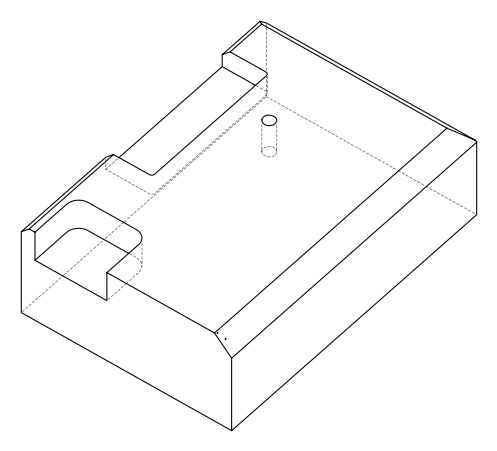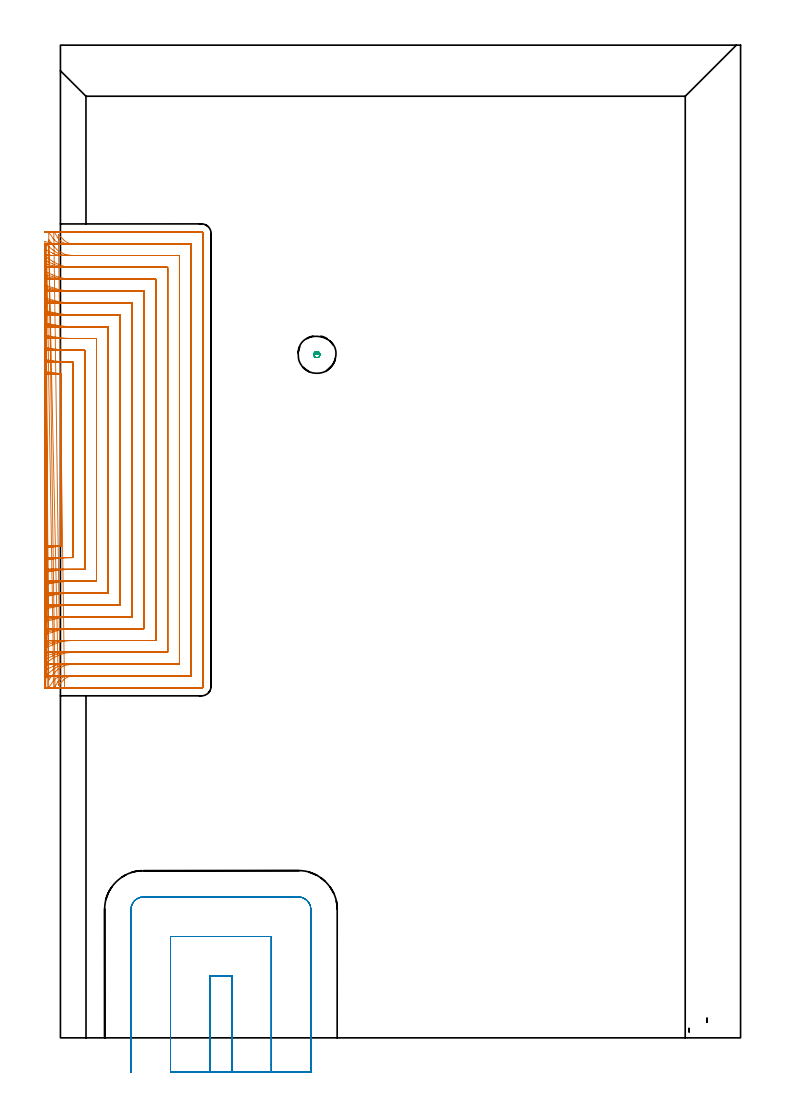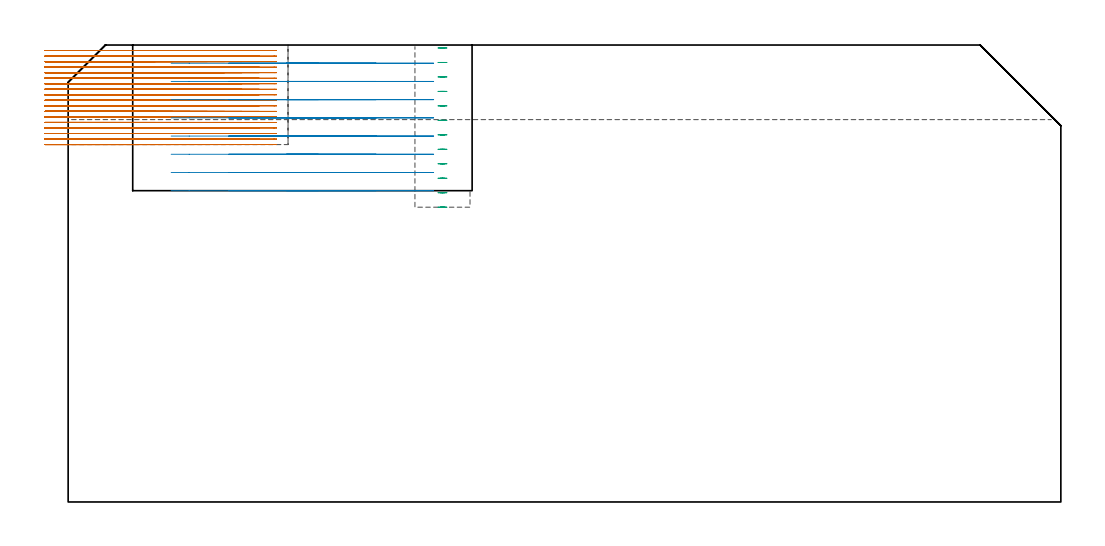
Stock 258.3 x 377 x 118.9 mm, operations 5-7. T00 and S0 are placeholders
(PLAN: 7 operations, 3 tool changes, 245.8 min)
(1 AREA_MILL | FG_CHAMFER_SURFACE | UGT0205_001 | 4.36 min | 6476 mm3)
(2 AREA_MILL_1 | FG_CHAMFER_SURFACE_1 | UGT0205_001 | 23.85 min | 82971 mm3)
(3 AREA_MILL_2 | FG_CHAMFER_SURFACE_2 | UGT0205_001 | 1.92 min | 3278 mm3)
(4 AREA_MILL_3 | FG_CHAMFER_SURFACE_3 | UGT0205_001 | 14.08 min | 45364 mm3)
(5 MILL_SLOT | SLOT_PARTIAL_RECTANGULAR | NXT0201_008 | Follow Part, ap 1.5, ae 75% | 191.58 min | 264836 mm3)
(6 MILL_SLOT_1 | SLOT_PARTIAL_RECTANGULAR_1 | UGT0201_094 | Follow Part, ap 5, ae 75% | 9.49 min | 209038 mm3)
(7 MILL_BLIND_HOLE_FROM_SOLID_MATERIAL | STEP1POCKET | NXT0201_011 | Spiral | 0.53 min | 6777 mm3)
(TOOL UGT0205_001 | Chamfer Mill 20 x 3 x 45 deg. | D20 FL50 Z2)
(TOOL NXT0201_008 | ENDMILL 6mm [2P460-0600-NA 1630] | D6 FL26 Z6)
(TOOL UGT0201_094 | End mill 20 mm | D20 FL38 Z4)
(TOOL NXT0201_011 | ENDMILL 12mm [2P460-1200-NA 1630] | D12 FL38 Z6)
(OP 5 MILL_SLOT)
G17 G21 G94 G90
T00 M6
G54
G17 G0 G90 X-5.971 Y185.95 S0 M3
G43 Z128.9 H1
Z117.461
G94 G1 X-3. Y186.369 F250.
G2 X0.2 Y186.725 R54. F500.
G1 Y252.275
G2 X-3. Y252.63 R54.
G1 X-5.971 Y253.05 F250.
X-5.965 Y181.363
X-3. Y181.821
G2 X4.7 Y182.4 R49.5 F500.
G1 Y256.6
G2 X-3. Y257.179 R49.5
G1 X-5.965 Y257.636 F250.
X-5.957 Y176.758
X-3. Y177.262
G2 X4.552 Y177.9 R45. F500.
G1 X9.2
Y261.1
X4.55
G2 X-3. Y261.738 R45.
G1 X-5.957 Y262.241 F250.
X-5.947 Y172.13
X-3. Y172.69
G2 X4.552 Y173.4 R40.5 F500.
G1 X13.7
Y265.6
X4.55
G2 X-3. Y266.31 R40.5
G1 X-5.947 Y266.869 F250.
X-5.933 Y167.47
X-3. Y168.099
G2 X4.552 Y168.9 R36. F500.
G1 X18.2
Y270.1
X4.55
G2 X-3. Y270.901 R36.
G1 X-5.933 Y271.53 F250.
X-5.912 Y162.762
X-3. Y163.481
G2 X4.552 Y164.4 R31.5 F500.
G1 X22.7
Y274.6
X4.55
G2 X-3. Y275.518 R31.5
G1 X-5.913 Y276.237 F250.
X-5.88 Y157.983
X-3. Y158.822
G2 X4.552 Y159.9 R27. F500.
G1 X27.2
Y279.1
X4.55
G2 X-3. Y280.177 R27.
G1 X-5.88 Y281.016 F250.
X-5.826 Y153.088
X-3. Y154.095
G2 X4.552 Y155.4 R22.5 F500.
G1 X31.7
Y283.6
X4.55
G2 X-3. Y284.904 R22.5
G1 X-5.826 Y285.911 F250.
X-5.723 Y147.98
X-3. Y149.239
G2 X4.552 Y150.9 R18. F500.
G1 X36.2
Y288.1
X4.55
G2 X-3. Y289.76 R18.
G1 X-5.723 Y291.018 F250.
X-5.487 Y142.411
X-3. Y144.09
G2 X4.552 Y146.4 R13.5 F500.
G1 X40.7
Y292.6
X4.55
G2 X-3. Y294.908 R13.5
G1 X-5.487 Y296.586 F250.
X-4.475 Y135.816
X-2.697 Y138.233
G2 X4.552 Y141.9 R9. F500.
G1 X45.2
Y297.1
X4.55
G2 X-2.696 Y300.762 R9.
G1 X-4.476 Y303.177 F250.
X-0.768 Y133.87 F500.
X1.317 Y136.027 F250.
G2 X4.552 Y137.4 R4.5 F500.
G1 X49.7
Y301.6
X4.55
G2 X1.315 Y302.971 R4.5
G1 X-0.771 Y305.127 F250.
X1.552 Y132.9 F500.
X4.552 F250.
X53.6 F500.
G3 X54.2 Y133.5 R0.6
G1 Y305.5
G3 X53.6 Y306.1 R0.6
G1 X4.55
X1.55 F250.
G0 Z128.9
X-5.982 Y186.251
Z116.022
G1 X-3. Y186.578
G2 X0.2 Y186.833 R54. F500.
G1 Y252.167
G2 X-3. Y252.421 R54.
G1 X-5.982 Y252.748 F250.
X-5.979 Y181.692
X-3. Y182.048
G2 X2.889 Y182.4 R49.5 F500.
G1 X4.7
Y256.6
X2.883
G2 X-3. Y256.951 R49.5
G1 X-5.979 Y257.307 F250.
X-5.974 Y177.12
X-3. Y177.513
G2 X2.889 Y177.9 R45. F500.
G1 X9.2
Y261.1
X2.883
G2 X-3. Y261.486 R45.
G1 X-5.974 Y261.878 F250.
X-5.968 Y172.533
X-3. Y172.97
G2 X2.889 Y173.4 R40.5 F500.
G1 X13.7
Y265.6
X2.883
G2 X-3. Y266.029 R40.5
G1 X-5.968 Y266.465 F250.
X-5.96 Y167.924
X-3. Y168.415
G2 X2.889 Y168.9 R36. F500.
G1 X18.2
Y270.1
X2.883
G2 X-3. Y270.584 R36.
G1 X-5.96 Y271.074 F250.
X-5.947 Y163.284
X-3. Y163.845
G2 X2.889 Y164.4 R31.5 F500.
G1 X22.7
Y274.6
X2.883
G2 X-3. Y275.154 R31.5
G1 X-5.947 Y275.714 F250.
X-5.928 Y158.596
X-3. Y159.25
G2 X2.889 Y159.9 R27. F500.
G1 X27.2
Y279.1
X2.883
G2 X-3. Y279.749 R27.
G1 X-5.928 Y280.402 F250.
X-5.895 Y153.831
X-3. Y154.616
G2 X2.889 Y155.4 R22.5 F500.
G1 X31.7
Y283.6
X2.883
G2 X-3. Y284.383 R22.5
G1 X-5.896 Y285.167 F250.
X-5.835 Y148.928
X-3. Y149.909
G2 X2.889 Y150.9 R18. F500.
G1 X36.2
Y288.1
X2.883
G2 X-3. Y289.088 R18.
G1 X-5.835 Y290.069 F250.
X-5.7 Y143.739
X-3. Y145.048
G2 X2.889 Y146.4 R13.5 F500.
G1 X40.7
Y292.6
X2.883
G2 X-3. Y293.949 R13.5
G1 X-5.7 Y295.256 F250.
X-5.269 Y137.743
X-3. Y139.706
G2 X2.889 Y141.9 R9. F500.
G1 X45.2
Y297.1
X2.883
G2 X-3. Y299.289 R9.
G1 X-5.27 Y301.249 F250.
X-2.515 Y132.672 F500.
X-0.957 Y135.236 F250.
G2 X2.889 Y137.4 R4.5 F500.
G1 X49.7
Y301.6
X2.883
G2 X-0.954 Y303.748 R4.5
G1 X-2.522 Y306.306 F250.
X-0.111 Y132.9 F500.
X2.889 F250.
X53.6 F500.
G3 X54.2 Y133.5 R0.6
G1 Y305.5
G3 X53.6 Y306.1 R0.6
G1 X2.883
X-0.117 F250.
G0 Z128.9
X-5.992 Y186.537
Z114.583
G1 X-3. Y186.756
G2 X0.2 Y186.895 R54. F500.
G1 Y252.105
G2 X-3. Y252.245 R54.
G1 X-5.992 Y252.464 F250.
X-5.99 Y182.004
X-3. Y182.243
G2 X0.945 Y182.4 R49.5 F500.
G1 X4.7
Y256.6
X0.95
G2 X-3. Y256.758 R49.5
G1 X-5.99 Y256.997 F250.
X-5.988 Y177.464
X-3. Y177.727
G2 X0.945 Y177.9 R45. F500.
G1 X9.2
Y261.1
X0.95
G2 X-3. Y261.274 R45.
G1 X-5.988 Y261.537 F250.
X-5.986 Y172.915
X-3. Y173.207
G2 X0.945 Y173.4 R40.5 F500.
G1 X13.7
Y265.6
X0.95
G2 X-3. Y265.793 R40.5
G1 X-5.986 Y266.086 F250.
X-5.982 Y168.355
X-3. Y168.683
G2 X0.945 Y168.9 R36. F500.
G1 X18.2
Y270.1
X0.95
G2 X-3. Y270.317 R36.
G1 X-5.982 Y270.646 F250.
X-5.976 Y163.776
X-3. Y164.152
G2 X0.945 Y164.4 R31.5 F500.
G1 X22.7
Y274.6
X0.95
G2 X-3. Y274.849 R31.5
G1 X-5.976 Y275.225 F250.
X-5.968 Y159.172
X-3. Y159.61
G2 X0.945 Y159.9 R27. F500.
G1 X27.2
Y279.1
X0.95
G2 X-3. Y279.39 R27.
G1 X-5.968 Y279.829 F250.
X-5.954 Y154.526
X-3. Y155.052
G2 X0.945 Y155.4 R22.5 F500.
G1 X31.7
Y283.6
X0.95
G2 X-3. Y283.949 R22.5
G1 X-5.953 Y284.476 F250.
X-5.927 Y149.805
X-3. Y150.462
G2 X0.945 Y150.9 R18. F500.
G1 X36.2
Y288.1
X0.95
G2 X-3. Y288.539 R18.
G1 X-5.927 Y289.197 F250.
X-5.869 Y144.934
X-3. Y145.811
G2 X0.945 Y146.4 R13.5 F500.
G1 X40.7
Y292.6
X0.95
G2 X-3. Y293.191 R13.5
G1 X-5.869 Y294.068 F250.
X-5.696 Y139.675
X-3. Y140.989
G2 X0.945 Y141.9 R9. F500.
G1 X45.2
Y297.1
X0.95
G2 X-3. Y298.013 R9.
G1 X-5.696 Y299.33 F250.
X-4.463 Y132.971
X-2.767 Y135.445
G2 X0.945 Y137.4 R4.5 F500.
G1 X49.7
Y301.6
X0.95
G2 X-2.757 Y303.549 R4.5
G1 X-4.458 Y306.021 F250.
X-2.055 Y132.9 F500.
X0.945 F250.
X53.6 F500.
G3 X54.2 Y133.5 R0.6
G1 Y305.5
G3 X53.6 Y306.1 R0.6
G1 X0.95
X-2.05 F250.
G0 Z128.9
X-5.999 Y186.835
Z113.144
G1 X-3. Y186.891
G2 X-1.995 Y186.9 R54. F500.
G1 X0.2
Y252.1
X-1.978
G2 X-3. Y252.11 R54.
G1 X-5.999 Y252.166 F250.
Y182.329
X-3. Y182.39
G2 X-1.995 Y182.4 R49.5 F500.
G1 X4.7
Y256.6
X-1.978
G2 X-3. Y256.611 R49.5
G1 X-5.999 Y256.672 F250.
Y177.822
X-3. Y177.889
G2 X-1.995 Y177.9 R45. F500.
G1 X9.2
Y261.1
X-1.978
G2 X-3. Y261.112 R45.
G1 X-5.999 Y261.18 F250.
Y173.313
X-3. Y173.388
G2 X-1.995 Y173.4 R40.5 F500.
G1 X13.7
Y265.6
X-1.978
G2 X-3. Y265.613 R40.5
G1 X-5.999 Y265.689 F250.
Y168.802
X-3. Y168.886
G2 X-1.995 Y168.9 R36. F500.
G1 X18.2
Y270.1
X-1.978
G2 X-3. Y270.115 R36.
G1 X-5.999 Y270.2 F250.
X-5.998 Y164.288
X-3. Y164.384
G2 X-1.995 Y164.4 R31.5 F500.
G1 X22.7
Y274.6
X-1.978
G2 X-3. Y274.617 R31.5
G1 X-5.998 Y274.714 F250.
Y159.77
X-3. Y159.881
G2 X-1.995 Y159.9 R27. F500.
G1 X27.2
Y279.1
X-1.978
G2 X-3. Y279.119 R27.
G1 X-5.998 Y279.233 F250.
X-5.997 Y155.244
X-3. Y155.378
G2 X-1.995 Y155.4 R22.5 F500.
G1 X31.7
Y283.6
X-1.978
G2 X-3. Y283.623 R22.5
G1 X-5.997 Y283.759 F250.
X-5.995 Y150.704
X-3. Y150.872
G2 X-1.995 Y150.9 R18. F500.
G1 X36.2
Y288.1
X-1.978
G2 X-3. Y288.129 R18.
G1 X-5.995 Y288.299 F250.
X-5.992 Y146.139
X-3. Y146.363
G2 X-1.995 Y146.4 R13.5 F500.
G1 X40.7
Y292.6
X-1.978
G2 X-3. Y292.639 R13.5
G1 X-5.991 Y292.866 F250.
X-5.981 Y141.509
X-3. Y141.844
G2 X-1.995 Y141.9 R9. F500.
G1 X45.2
Y297.1
X-1.978
G2 X-3. Y297.158 R9.
G1 X-5.981 Y297.499 F250.
X-5.924 Y136.616
X-3. Y137.286
G2 X-1.995 Y137.4 R4.5 F500.
G1 X49.7
Y301.6
X-1.978
G2 X-3. Y301.718 R4.5
G1 X-5.922 Y302.399 F250.
X-4.995 Y132.9
X-1.995
X53.6 F500.
G3 X54.2 Y133.5 R0.6
G1 Y305.5
G3 X53.6 Y306.1 R0.6
G1 X-1.978
X-4.978 F250.
G0 X-6. Y186.895 Z111.705
G1 X-3. Y186.9
X-2.905 F500.
X0.2
Y252.1
X-2.906
X-3.
X-6. Y252.105 F250.
Y182.394
X-3. Y182.4
X-2.905 F500.
X4.7
Y256.6
X-2.906
X-3.
X-6. Y256.606 F250.
Y177.894
X-3. Y177.9
X-2.905 F500.
X9.2
Y261.1
X-2.906
X-3.
X-6. Y261.106 F250.
Y173.393
X-3. Y173.4
X-2.905 F500.
X13.7
Y265.6
X-2.906
X-3.
X-6. Y265.607 F250.
Y168.892
X-3. Y168.9
X-2.905 F500.
X18.2
Y270.1
X-2.906
X-3.
X-6. Y270.108 F250.
Y164.391
X-3. Y164.4
X-2.905 F500.
X22.7
Y274.6
X-2.906
X-3.
X-6. Y274.609 F250.
Y159.889
X-3. Y159.9
X-2.905 F500.
X27.2
Y279.1
X-2.906
X-3.
X-6. Y279.111 F250.
Y155.387
X-3. Y155.4
X-2.905 F500.
X31.7
Y283.6
X-2.906
X-3.
X-6. Y283.613 F250.
Y150.884
X-3. Y150.9
X-2.905 F500.
X36.2
Y288.1
X-2.906
X-3.
X-6. Y288.116 F250.
Y146.379
X-3. Y146.4
X-2.905 F500.
X40.7
Y292.6
X-2.906
X-3.
X-6. Y292.621 F250.
Y141.868
X-3. Y141.899
X-2.905 Y141.9 F500.
X45.2
Y297.1
X-2.906
X-3.
X-6. Y297.132 F250.
X-5.999 Y137.336
X-3. Y137.399
X-2.905 Y137.4 F500.
X49.7
Y301.6
X-2.906
X-3. Y301.601
X-5.999 Y301.664 F250.
X-5.905 Y132.9
X-2.905
X53.6 F500.
G3 X54.2 Y133.5 R0.6
G1 Y305.5
G3 X53.6 Y306.1 R0.6
G1 X-2.906
X-5.906 F250.
G0 X-6. Y186.9 Z110.267
G1 X-3.
X0.2 F500.
Y252.1
X-3.
X-6. F250.
Y182.4
X-3.
X4.7 F500.
Y256.6
X-3.
X-6. F250.
Y177.9
X-3.
X9.2 F500.
Y261.1
X-3.
X-6. F250.
Y173.4
X-3.
X13.7 F500.
Y265.6
X-3.
X-6. F250.
Y168.9
X-3.
X18.2 F500.
Y270.1
X-3.
X-6. F250.
Y164.4
X-3.
X22.7 F500.
Y274.6
X-3.
X-6. F250.
Y159.9
X-3.
X27.2 F500.
Y279.1
X-3.
X-6. F250.
Y155.4
X-3.
X31.7 F500.
Y283.6
X-3.
X-6. F250.
Y150.9
X-3.
X36.2 F500.
Y288.1
X-3.
X-6. F250.
Y146.4
X-3.
X40.7 F500.
Y292.6
X-3.
X-6. F250.
Y141.9
X-3.
X45.2 F500.
Y297.1
X-3.
X-6. F250.
Y137.4
X-3.
X49.7 F500.
Y301.6
X-3.
X-6. F250.
Y132.9
X-3.
X53.6 F500.
G3 X54.2 Y133.5 R0.6
G1 Y305.5
G3 X53.6 Y306.1 R0.6
G1 X-3.
X-6. F250.
G0 Y186.9 Z108.828
G1 X-3.
X0.2 F500.
Y252.1
X-3.
X-6. F250.
Y182.4
X-3.
X4.7 F500.
Y256.6
X-3.
X-6. F250.
Y177.9
X-3.
X9.2 F500.
Y261.1
X-3.
X-6. F250.
Y173.4
X-3.
X13.7 F500.
Y265.6
X-3.
X-6. F250.
Y168.9
X-3.
X18.2 F500.
Y270.1
X-3.
X-6. F250.
Y164.4
X-3.
X22.7 F500.
Y274.6
X-3.
X-6. F250.
Y159.9
X-3.
X27.2 F500.
Y279.1
X-3.
X-6. F250.
Y155.4
X-3.
X31.7 F500.
Y283.6
X-3.
X-6. F250.
Y150.9
X-3.
X36.2 F500.
Y288.1
X-3.
X-6. F250.
Y146.4
X-3.
X40.7 F500.
Y292.6
X-3.
X-6. F250.
Y141.9
X-3.
X45.2 F500.
Y297.1
X-3.
X-6. F250.
Y137.4
X-3.
X49.7 F500.
Y301.6
X-3.
X-6. F250.
Y132.9
X-3.
X53.6 F500.
G3 X54.2 Y133.5 R0.6
G1 Y305.5
G3 X53.6 Y306.1 R0.6
G1 X-3.
X-6. F250.
G0 Y186.9 Z107.389
G1 X-3.
X0.2 F500.
Y252.1
X-3.
X-6. F250.
Y182.4
X-3.
X4.7 F500.
Y256.6
X-3.
X-6. F250.
Y177.9
X-3.
X9.2 F500.
Y261.1
X-3.
X-6. F250.
Y173.4
X-3.
X13.7 F500.
Y265.6
X-3.
X-6. F250.
Y168.9
X-3.
X18.2 F500.
Y270.1
X-3.
X-6. F250.
Y164.4
X-3.
X22.7 F500.
Y274.6
X-3.
X-6. F250.
Y159.9
X-3.
X27.2 F500.
Y279.1
X-3.
X-6. F250.
Y155.4
X-3.
X31.7 F500.
Y283.6
X-3.
X-6. F250.
Y150.9
X-3.
X36.2 F500.
Y288.1
X-3.
X-6. F250.
Y146.4
X-3.
X40.7 F500.
Y292.6
X-3.
X-6. F250.
Y141.9
X-3.
X45.2 F500.
Y297.1
X-3.
X-6. F250.
Y137.4
X-3.
X49.7 F500.
Y301.6
X-3.
X-6. F250.
Y132.9
X-3.
X53.6 F500.
G3 X54.2 Y133.5 R0.6
G1 Y305.5
G3 X53.6 Y306.1 R0.6
G1 X-3.
X-6. F250.
G0 Y186.9 Z105.95
G1 X-3.
X0.2 F500.
Y252.1
X-3.
X-6. F250.
Y182.4
X-3.
X4.7 F500.
Y256.6
X-3.
X-6. F250.
Y177.9
X-3.
X9.2 F500.
Y261.1
X-3.
X-6. F250.
Y173.4
X-3.
X13.7 F500.
Y265.6
X-3.
X-6. F250.
Y168.9
X-3.
X18.2 F500.
Y270.1
X-3.
X-6. F250.
Y164.4
X-3.
X22.7 F500.
Y274.6
X-3.
X-6. F250.
Y159.9
X-3.
X27.2 F500.
Y279.1
X-3.
X-6. F250.
Y155.4
X-3.
X31.7 F500.
Y283.6
X-3.
X-6. F250.
Y150.9
X-3.
X36.2 F500.
Y288.1
X-3.
X-6. F250.
Y146.4
X-3.
X40.7 F500.
Y292.6
X-3.
X-6. F250.
Y141.9
X-3.
X45.2 F500.
Y297.1
X-3.
X-6. F250.
Y137.4
X-3.
X49.7 F500.
Y301.6
X-3.
X-6. F250.
Y132.9
X-3.
X53.6 F500.
G3 X54.2 Y133.5 R0.6
G1 Y305.5
G3 X53.6 Y306.1 R0.6
G1 X-3.
X-6. F250.
G0 Y186.9 Z104.511
G1 X-3.
X0.2 F500.
Y252.1
X-3.
X-6. F250.
Y182.4
X-3.
X4.7 F500.
Y256.6
X-3.
X-6. F250.
Y177.9
X-3.
X9.2 F500.
Y261.1
X-3.
X-6. F250.
Y173.4
X-3.
X13.7 F500.
Y265.6
X-3.
X-6. F250.
Y168.9
X-3.
X18.2 F500.
Y270.1
X-3.
X-6. F250.
Y164.4
X-3.
X22.7 F500.
Y274.6
X-3.
X-6. F250.
Y159.9
X-3.
X27.2 F500.
Y279.1
X-3.
X-6. F250.
Y155.4
X-3.
X31.7 F500.
Y283.6
X-3.
X-6. F250.
Y150.9
X-3.
X36.2 F500.
Y288.1
X-3.
X-6. F250.
Y146.4
X-3.
X40.7 F500.
Y292.6
X-3.
X-6. F250.
Y141.9
X-3.
X45.2 F500.
Y297.1
X-3.
X-6. F250.
Y137.4
X-3.
X49.7 F500.
Y301.6
X-3.
X-6. F250.
Y132.9
X-3.
X53.6 F500.
G3 X54.2 Y133.5 R0.6
G1 Y305.5
G3 X53.6 Y306.1 R0.6
G1 X-3.
X-6. F250.
G0 Y186.9 Z103.072
G1 X-3.
X0.2 F500.
Y252.1
X-3.
X-6. F250.
Y182.4
X-3.
X4.7 F500.
Y256.6
X-3.
X-6. F250.
Y177.9
X-3.
X9.2 F500.
Y261.1
X-3.
X-6. F250.
Y173.4
X-3.
X13.7 F500.
Y265.6
X-3.
X-6. F250.
Y168.9
X-3.
X18.2 F500.
Y270.1
X-3.
X-6. F250.
Y164.4
X-3.
X22.7 F500.
Y274.6
X-3.
X-6. F250.
Y159.9
X-3.
X27.2 F500.
Y279.1
X-3.
X-6. F250.
Y155.4
X-3.
X31.7 F500.
Y283.6
X-3.
X-6. F250.
Y150.9
X-3.
X36.2 F500.
Y288.1
X-3.
X-6. F250.
Y146.4
X-3.
X40.7 F500.
Y292.6
X-3.
X-6. F250.
Y141.9
X-3.
X45.2 F500.
Y297.1
X-3.
X-6. F250.
Y137.4
X-3.
X49.7 F500.
Y301.6
X-3.
X-6. F250.
Y132.9
X-3.
X53.6 F500.
G3 X54.2 Y133.5 R0.6
G1 Y305.5
G3 X53.6 Y306.1 R0.6
G1 X-3.
X-6. F250.
G0 Y186.9 Z101.633
G1 X-3.
X0.2 F500.
Y252.1
X-3.
X-6. F250.
Y182.4
X-3.
X4.7 F500.
Y256.6
X-3.
X-6. F250.
Y177.9
X-3.
X9.2 F500.
Y261.1
X-3.
X-6. F250.
Y173.4
X-3.
X13.7 F500.
Y265.6
X-3.
X-6. F250.
Y168.9
X-3.
X18.2 F500.
Y270.1
X-3.
X-6. F250.
Y164.4
X-3.
X22.7 F500.
Y274.6
X-3.
X-6. F250.
Y159.9
X-3.
X27.2 F500.
Y279.1
X-3.
X-6. F250.
Y155.4
X-3.
X31.7 F500.
Y283.6
X-3.
X-6. F250.
Y150.9
X-3.
X36.2 F500.
Y288.1
X-3.
X-6. F250.
Y146.4
X-3.
X40.7 F500.
Y292.6
X-3.
X-6. F250.
Y141.9
X-3.
X45.2 F500.
Y297.1
X-3.
X-6. F250.
Y137.4
X-3.
X49.7 F500.
Y301.6
X-3.
X-6. F250.
Y132.9
X-3.
X53.6 F500.
G3 X54.2 Y133.5 R0.6
G1 Y305.5
G3 X53.6 Y306.1 R0.6
G1 X-3.
X-6. F250.
G0 Y186.9 Z100.194
G1 X-3.
X0.2 F500.
Y252.1
X-3.
X-6. F250.
Y182.4
X-3.
X4.7 F500.
Y256.6
X-3.
X-6. F250.
Y177.9
X-3.
X9.2 F500.
Y261.1
X-3.
X-6. F250.
Y173.4
X-3.
X13.7 F500.
Y265.6
X-3.
X-6. F250.
Y168.9
X-3.
X18.2 F500.
Y270.1
X-3.
X-6. F250.
Y164.4
X-3.
X22.7 F500.
Y274.6
X-3.
X-6. F250.
Y159.9
X-3.
X27.2 F500.
Y279.1
X-3.
X-6. F250.
Y155.4
X-3.
X31.7 F500.
Y283.6
X-3.
X-6. F250.
Y150.9
X-3.
X36.2 F500.
Y288.1
X-3.
X-6. F250.
Y146.4
X-3.
X40.7 F500.
Y292.6
X-3.
X-6. F250.
Y141.9
X-3.
X45.2 F500.
Y297.1
X-3.
X-6. F250.
Y137.4
X-3.
X49.7 F500.
Y301.6
X-3.
X-6. F250.
Y132.9
X-3.
X53.6 F500.
G3 X54.2 Y133.5 R0.6
G1 Y305.5
G3 X53.6 Y306.1 R0.6
G1 X-3.
X-6. F250.
G0 Y186.9 Z98.756
G1 X-3.
X0.2 F500.
Y252.1
X-3.
X-6. F250.
Y182.4
X-3.
X4.7 F500.
Y256.6
X-3.
X-6. F250.
Y177.9
X-3.
X9.2 F500.
Y261.1
X-3.
X-6. F250.
Y173.4
X-3.
X13.7 F500.
Y265.6
X-3.
X-6. F250.
Y168.9
X-3.
X18.2 F500.
Y270.1
X-3.
X-6. F250.
Y164.4
X-3.
X22.7 F500.
Y274.6
X-3.
X-6. F250.
Y159.9
X-3.
X27.2 F500.
Y279.1
X-3.
X-6. F250.
Y155.4
X-3.
X31.7 F500.
Y283.6
X-3.
X-6. F250.
Y150.9
X-3.
X36.2 F500.
Y288.1
X-3.
X-6. F250.
Y146.4
X-3.
X40.7 F500.
Y292.6
X-3.
X-6. F250.
Y141.9
X-3.
X45.2 F500.
Y297.1
X-3.
X-6. F250.
Y137.4
X-3.
X49.7 F500.
Y301.6
X-3.
X-6. F250.
Y132.9
X-3.
X53.6 F500.
G3 X54.2 Y133.5 R0.6
G1 Y305.5
G3 X53.6 Y306.1 R0.6
G1 X-3.
X-6. F250.
G0 Y186.9 Z97.317
G1 X-3.
X0.2 F500.
Y252.1
X-3.
X-6. F250.
Y182.4
X-3.
X4.7 F500.
Y256.6
X-3.
X-6. F250.
Y177.9
X-3.
X9.2 F500.
Y261.1
X-3.
X-6. F250.
Y173.4
X-3.
X13.7 F500.
Y265.6
X-3.
X-6. F250.
Y168.9
X-3.
X18.2 F500.
Y270.1
X-3.
X-6. F250.
Y164.4
X-3.
X22.7 F500.
Y274.6
X-3.
X-6. F250.
Y159.9
X-3.
X27.2 F500.
Y279.1
X-3.
X-6. F250.
Y155.4
X-3.
X31.7 F500.
Y283.6
X-3.
X-6. F250.
Y150.9
X-3.
X36.2 F500.
Y288.1
X-3.
X-6. F250.
Y146.4
X-3.
X40.7 F500.
Y292.6
X-3.
X-6. F250.
Y141.9
X-3.
X45.2 F500.
Y297.1
X-3.
X-6. F250.
Y137.4
X-3.
X49.7 F500.
Y301.6
X-3.
X-6. F250.
Y132.9
X-3.
X53.6 F500.
G3 X54.2 Y133.5 R0.6
G1 Y305.5
G3 X53.6 Y306.1 R0.6
G1 X-3.
X-6. F250.
G0 Y186.9 Z95.878
G1 X-3.
X0.2 F500.
Y252.1
X-3.
X-6. F250.
Y182.4
X-3.
X4.7 F500.
Y256.6
X-3.
X-6. F250.
Y177.9
X-3.
X9.2 F500.
Y261.1
X-3.
X-6. F250.
Y173.4
X-3.
X13.7 F500.
Y265.6
X-3.
X-6. F250.
Y168.9
X-3.
X18.2 F500.
Y270.1
X-3.
X-6. F250.
Y164.4
X-3.
X22.7 F500.
Y274.6
X-3.
X-6. F250.
Y159.9
X-3.
X27.2 F500.
Y279.1
X-3.
X-6. F250.
Y155.4
X-3.
X31.7 F500.
Y283.6
X-3.
X-6. F250.
Y150.9
X-3.
X36.2 F500.
Y288.1
X-3.
X-6. F250.
Y146.4
X-3.
X40.7 F500.
Y292.6
X-3.
X-6. F250.
Y141.9
X-3.
X45.2 F500.
Y297.1
X-3.
X-6. F250.
Y137.4
X-3.
X49.7 F500.
Y301.6
X-3.
X-6. F250.
Y132.9
X-3.
X53.6 F500.
G3 X54.2 Y133.5 R0.6
G1 Y305.5
G3 X53.6 Y306.1 R0.6
G1 X-3.
X-6. F250.
G0 Y186.9 Z94.439
G1 X-3.
X0.2 F500.
Y252.1
X-3.
X-6. F250.
Y182.4
X-3.
X4.7 F500.
Y256.6
X-3.
X-6. F250.
Y177.9
X-3.
X9.2 F500.
Y261.1
X-3.
X-6. F250.
Y173.4
X-3.
X13.7 F500.
Y265.6
X-3.
X-6. F250.
Y168.9
X-3.
X18.2 F500.
Y270.1
X-3.
X-6. F250.
Y164.4
X-3.
X22.7 F500.
Y274.6
X-3.
X-6. F250.
Y159.9
X-3.
X27.2 F500.
Y279.1
X-3.
X-6. F250.
Y155.4
X-3.
X31.7 F500.
Y283.6
X-3.
X-6. F250.
Y150.9
X-3.
X36.2 F500.
Y288.1
X-3.
X-6. F250.
Y146.4
X-3.
X40.7 F500.
Y292.6
X-3.
X-6. F250.
Y141.9
X-3.
X45.2 F500.
Y297.1
X-3.
X-6. F250.
Y137.4
X-3.
X49.7 F500.
Y301.6
X-3.
X-6. F250.
Y132.9
X-3.
X53.6 F500.
G3 X54.2 Y133.5 R0.6
G1 Y305.5
G3 X53.6 Y306.1 R0.6
G1 X-3.
X-6. F250.
G0 Y186.9 Z93.
G1 X-3.
X0.2 F500.
Y252.1
X-3.
X-6. F250.
Y182.4
X-3.
X4.7 F500.
Y256.6
X-3.
X-6. F250.
Y177.9
X-3.
X9.2 F500.
Y261.1
X-3.
X-6. F250.
Y173.4
X-3.
X13.7 F500.
Y265.6
X-3.
X-6. F250.
Y168.9
X-3.
X18.2 F500.
Y270.1
X-3.
X-6. F250.
Y164.4
X-3.
X22.7 F500.
Y274.6
X-3.
X-6. F250.
Y159.9
X-3.
X27.2 F500.
Y279.1
X-3.
X-6. F250.
Y155.4
X-3.
X31.7 F500.
Y283.6
X-3.
X-6. F250.
Y150.9
X-3.
X36.2 F500.
Y288.1
X-3.
X-6. F250.
Y146.4
X-3.
X40.7 F500.
Y292.6
X-3.
X-6. F250.
Y141.9
X-3.
X45.2 F500.
Y297.1
X-3.
X-6. F250.
Y137.4
X-3.
X49.7 F500.
Y301.6
X-3.
X-6. F250.
Y132.9
X-3.
X53.6 F500.
G3 X54.2 Y133.5 R0.6
G1 Y305.5
G3 X53.6 Y306.1 R0.6
G1 X-3.
X-6. F250.
G0 Z128.9
M5
M2
(OP 6 MILL_SLOT_1)
G17 G21 G94 G90
T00 M6
G54
G17 G0 G90 X65.1 Y-13. S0 M3
G43 Z128.9 H0
Z114.162
G94 G1 Y-10. F250.
Y23.5 F500.
X56.8
Y-10.
Y-13. F250.
X80.1
Y-10.
Y38.5 F500.
X41.8
Y-10.
Y-13. F250.
X95.1
Y-10.
Y48.8 F500.
G3 X90.4 Y53.5 R4.7
G1 X31.5
G3 X26.8 Y48.8 R4.7
G1 Y-10.
Y-13. F250.
G0 X65.1 Z109.425
G1 Y-10.
Y23.5 F500.
X56.8
Y-10.
Y-13. F250.
X80.1
Y-10.
Y38.5 F500.
X41.8
Y-10.
Y-13. F250.
X95.1
Y-10.
Y48.8 F500.
G3 X90.4 Y53.5 R4.7
G1 X31.5
G3 X26.8 Y48.8 R4.7
G1 Y-10.
Y-13. F250.
G0 X65.1 Z104.687
G1 Y-10.
Y23.5 F500.
X56.8
Y-10.
Y-13. F250.
X80.1
Y-10.
Y38.5 F500.
X41.8
Y-10.
Y-13. F250.
X95.1
Y-10.
Y48.8 F500.
G3 X90.4 Y53.5 R4.7
G1 X31.5
G3 X26.8 Y48.8 R4.7
G1 Y-10.
Y-13. F250.
G0 X65.1 Z99.95
G1 Y-10.
Y23.5 F500.
X56.8
Y-10.
Y-13. F250.
X80.1
Y-10.
Y38.5 F500.
X41.8
Y-10.
Y-13. F250.
X95.1
Y-10.
Y48.8 F500.
G3 X90.4 Y53.5 R4.7
G1 X31.5
G3 X26.8 Y48.8 R4.7
G1 Y-10.
Y-13. F250.
G0 X65.1 Z95.212
G1 Y-10.
Y23.5 F500.
X56.8
Y-10.
Y-13. F250.
X80.1
Y-10.
Y38.5 F500.
X41.8
Y-10.
Y-13. F250.
X95.1
Y-10.
Y48.8 F500.
G3 X90.4 Y53.5 R4.7
G1 X31.5
G3 X26.8 Y48.8 R4.7
G1 Y-10.
Y-13. F250.
G0 X65.1 Z90.475
G1 Y-10.
Y23.5 F500.
X56.8
Y-10.
Y-13. F250.
X80.1
Y-10.
Y38.5 F500.
X41.8
Y-10.
Y-13. F250.
X95.1
Y-10.
Y48.8 F500.
G3 X90.4 Y53.5 R4.7
G1 X31.5
G3 X26.8 Y48.8 R4.7
G1 Y-10.
Y-13. F250.
G0 X65.1 Z85.737
G1 Y-10.
Y23.5 F500.
X56.8
Y-10.
Y-13. F250.
X80.1
Y-10.
Y38.5 F500.
X41.8
Y-10.
Y-13. F250.
X95.1
Y-10.
Y48.8 F500.
G3 X90.4 Y53.5 R4.7
G1 X31.5
G3 X26.8 Y48.8 R4.7
G1 Y-10.
Y-13. F250.
G0 X65.1 Z81.
G1 Y-10.
Y23.5 F500.
X56.8
Y-10.
Y-13. F250.
X80.1
Y-10.
Y38.5 F500.
X41.8
Y-10.
Y-13. F250.
X95.1
Y-10.
Y48.8 F500.
G3 X90.4 Y53.5 R4.7
G1 X31.5
G3 X26.8 Y48.8 R4.7
G1 Y-10.
Y-13. F250.
G0 Z128.9
M5
M2
(OP 7 MILL_BLIND_HOLE_FROM_SOLID_MATERIAL)
G17 G21 G94 G90
T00 M6
G54
G17 G0 G90 X97.4 Y259.5 S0 M3
G43 Z128.9 H1
Z118.133
G94 G3 X97.975 Y260.075 R0.575 F250.
X97.4 Y260.65 R0.575
X96.25 Y259.5 R1.15
X97.4 Y260.65 R-1.15
X96.825 Y260.075 R0.575
X97.4 Y259.5 R0.575
G0 Z114.367
G3 X97.975 Y260.075 R0.575
X97.4 Y260.65 R0.575
X96.25 Y259.5 R1.15
X97.4 Y260.65 R-1.15
X96.825 Y260.075 R0.575
X97.4 Y259.5 R0.575
G0 Z110.6
G3 X97.975 Y260.075 R0.575
X97.4 Y260.65 R0.575
X96.25 Y259.5 R1.15
X97.4 Y260.65 R-1.15
X96.825 Y260.075 R0.575
X97.4 Y259.5 R0.575
G0 Z106.833
G3 X97.975 Y260.075 R0.575
X97.4 Y260.65 R0.575
X96.25 Y259.5 R1.15
X97.4 Y260.65 R-1.15
X96.825 Y260.075 R0.575
X97.4 Y259.5 R0.575
G0 Z103.067
G3 X97.975 Y260.075 R0.575
X97.4 Y260.65 R0.575
X96.25 Y259.5 R1.15
X97.4 Y260.65 R-1.15
X96.825 Y260.075 R0.575
X97.4 Y259.5 R0.575
G0 Z99.3
G3 X97.975 Y260.075 R0.575
X97.4 Y260.65 R0.575
X96.25 Y259.5 R1.15
X97.4 Y260.65 R-1.15
X96.825 Y260.075 R0.575
X97.4 Y259.5 R0.575
G0 Z95.533
G3 X97.975 Y260.075 R0.575
X97.4 Y260.65 R0.575
X96.25 Y259.5 R1.15
X97.4 Y260.65 R-1.15
X96.825 Y260.075 R0.575
X97.4 Y259.5 R0.575
G0 Z91.767
G3 X97.975 Y260.075 R0.575
X97.4 Y260.65 R0.575
X96.25 Y259.5 R1.15
X97.4 Y260.65 R-1.15
X96.825 Y260.075 R0.575
X97.4 Y259.5 R0.575
G0 Z88.
G3 X97.975 Y260.075 R0.575
X97.4 Y260.65 R0.575
X96.25 Y259.5 R1.15
X97.4 Y260.65 R-1.15
X96.825 Y260.075 R0.575
X97.4 Y259.5 R0.575
G0 Z84.233
G3 X97.975 Y260.075 R0.575
X97.4 Y260.65 R0.575
X96.25 Y259.5 R1.15
X97.4 Y260.65 R-1.15
X96.825 Y260.075 R0.575
X97.4 Y259.5 R0.575
G0 Z80.467
G3 X97.975 Y260.075 R0.575
X97.4 Y260.65 R0.575
X96.25 Y259.5 R1.15
X97.4 Y260.65 R-1.15
X96.825 Y260.075 R0.575
X97.4 Y259.5 R0.575
G0 Z76.7
G3 X97.975 Y260.075 R0.575
X97.4 Y260.65 R0.575
X96.25 Y259.5 R1.15
X97.4 Y260.65 R-1.15
X96.825 Y260.075 R0.575
X97.4 Y259.5 R0.575
G0 Z128.9
M5
M2
